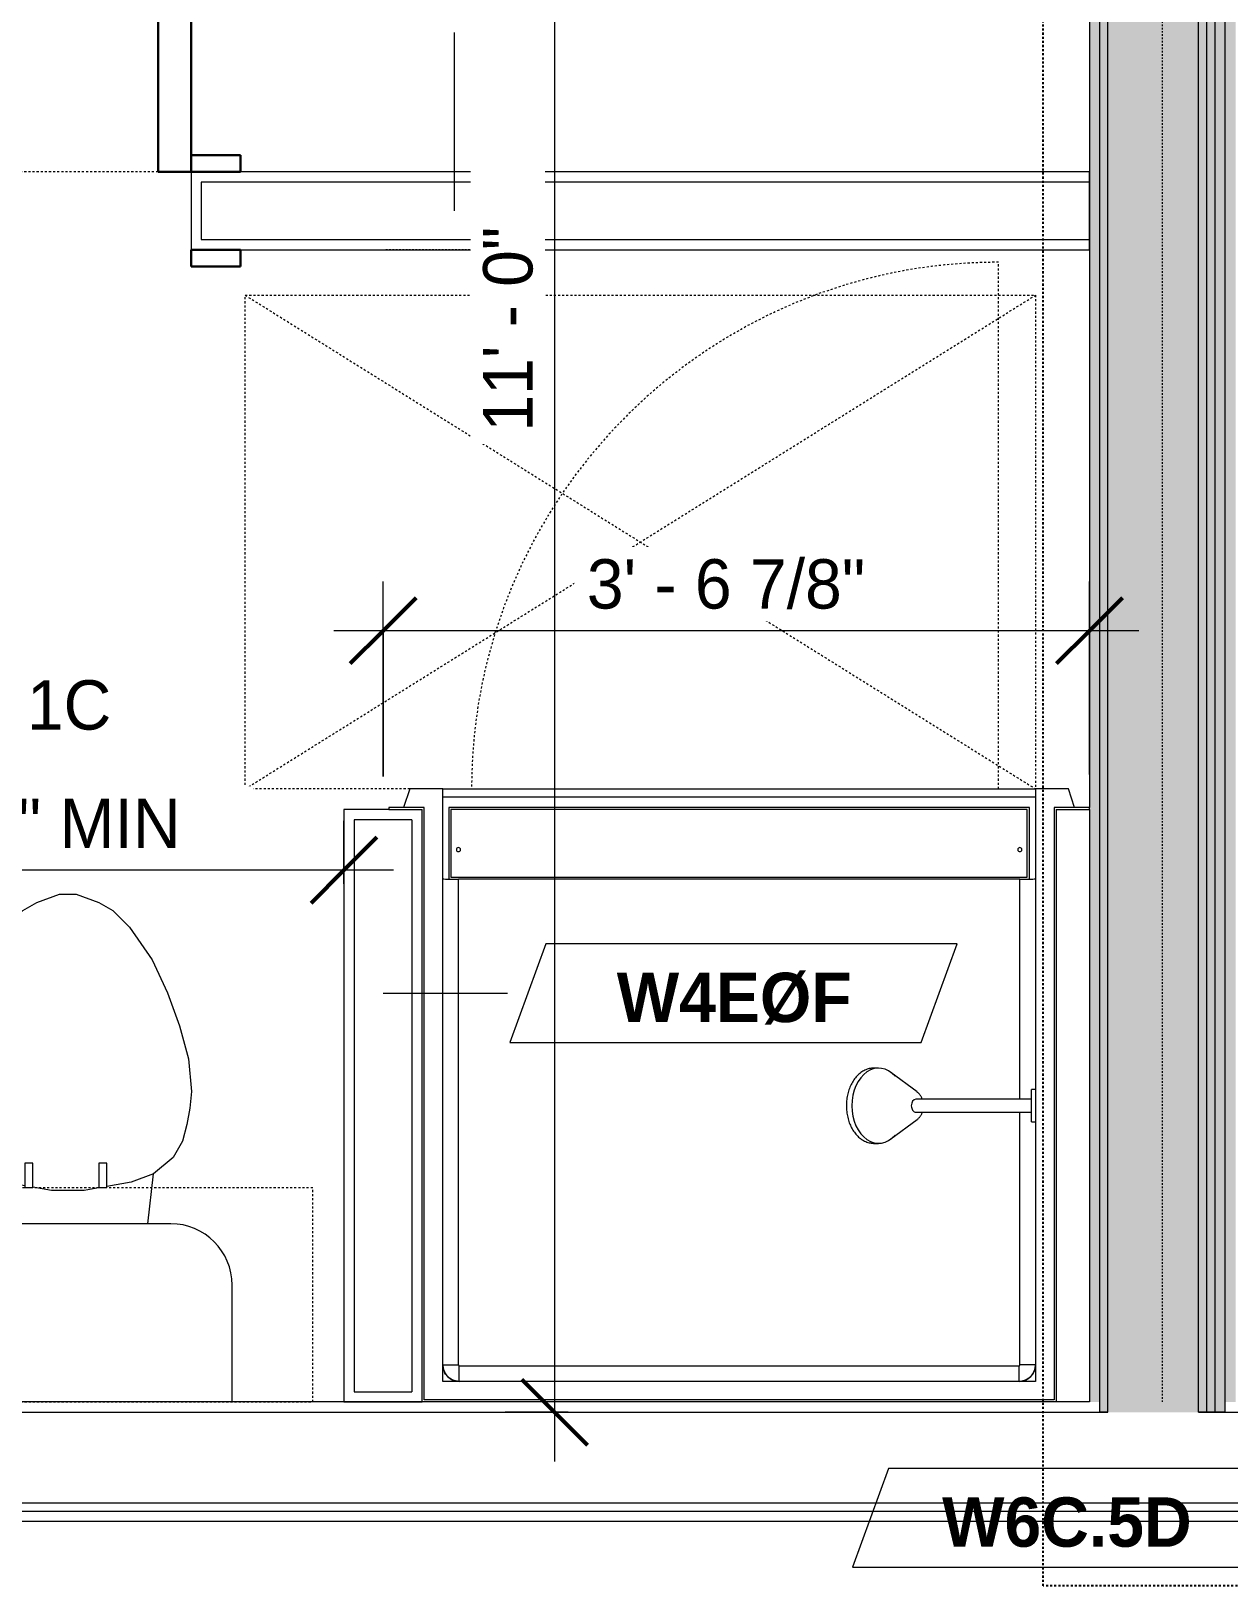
# Model space of a CAD drawing. Header units: inches. Extents: x -4010 to -1814, y 9846 to 12241.
# Drawn here: x -3004.2 to -2931.5, y 11714.2 to 11808.7 of the extents above; entities that cross this region are included whole.
import ezdxf

# ---------------------------------------------------------------- set-up
doc = ezdxf.new("R2010")
doc.units = ezdxf.units.IN
doc.header["$MEASUREMENT"] = 0
for name, pattern in [('Dash', [0.25, 0.125, -0.125]), ('Dash 3_32_', [0.1875, 0.09375, -0.09375]), ('Dash_2_', [0.25, 0.125, -0.125])]:
    doc.linetypes.add(name, pattern=pattern)
for name, color, linetype, lineweight in [('0-1', 7, 'Continuous', 5), ('A-ANNO-DIMS', 211, 'Continuous', 9), ('A-ANNO-DIMS-32', 211, 'Continuous', 9), ('A-DETL-1', 90, 'Dash 3_32_', 18), ('A-DOOR-3', 31, 'Continuous', 9), ('A-DOOR-4', 31, 'Continuous', 30), ('A-DOOR-FRAM-3', 31, 'Continuous', 30), ('A-GENM', 5, 'Continuous', 9), ('A-GENM-HDLN', 13, 'Dash', 9), ('A-WALL', 113, 'Continuous', 18), ('A-WALL-2', 250, 'Continuous', 18), ('A-WALL-3', 113, 'Continuous', 9), ('A-WALL-IDEN', 211, 'Continuous', 9), ('G-ANNO-SYMB-3', 111, 'Continuous', 9), ('I-FURN', 30, 'Continuous', 9), ('I-FURN-HDLN', 30, 'Dash', 9), ('I-WALL-1', 21, 'Continuous', 18), ('I-WALL-2', 241, 'Continuous', 5), ('I-WALL-3', 7, 'Continuous', 9), ('I-WALL-4', 2, 'Continuous', 9), ('P-SANR-FIXT', 6, 'Continuous', 9), ('P-SANR-FIXT-HDLN', 131, 'Dash', 9), ('Q-CASE', 31, 'Continuous', 9), ('Q-CASE-1', 31, 'Dash', 9)]:
    doc.layers.add(name, color=color, linetype=linetype, lineweight=lineweight)
doc.layers.add('0-4', color=50, linetype='Dash_2_')
doc.styles.add('Century Gothic', font='ufonts.com_century-gothic.ttf', dxfattribs={"height": 3})
doc.styles.add('Century Gothic_B_1', font='GOTHICB.TTF', dxfattribs={"height": 3})
doc.dimstyles.new('OD_1__HACK_2', dxfattribs={"dimscale": 12, "dimtxt": 3.132505, "dimasz": 0.333333, "dimexe": 0.25, "dimexo": 0.166667, "dimgap": 0.041667, "dimtad": 1, "dimdec": 4, "dimrnd": 0.0625, "dimzin": 3, "dimdsep": 46, "dimlunit": 4, "dimtxsty": 'Century Gothic', "dimblk1": 'OBLIQUE', "dimblk2": 'OBLIQUE', "dimsah": 1, "dimcen": 0.09, "dimdle": 0.25, "dimazin": 0, "dimtfac": 1, "dimtdec": 4, "dimtix": 1, "dimtmove": 0, "dimatfit": 3, "dimfxl": 1, "dimtvp": 1, "dimtfill": 1, "dimfrac": 2, "dimtolj": 1, "dimtzin": 0, "dimarcsym": 2})
doc.dimstyles.new('OD_1__HACK_2_1', dxfattribs={"dimscale": 12, "dimtxt": 3.132505, "dimasz": 0.333333, "dimexe": 0.25, "dimexo": 0.166667, "dimgap": 0.041667, "dimtad": 1, "dimdec": 4, "dimrnd": 0.0625, "dimzin": 3, "dimdsep": 46, "dimlunit": 4, "dimtxsty": 'Century Gothic', "dimblk1": 'OBLIQUE', "dimblk2": 'OBLIQUE', "dimsah": 1, "dimcen": 0.09, "dimdle": 0.25, "dimazin": 0, "dimtfac": 1, "dimtdec": 4, "dimtix": 1, "dimtmove": 0, "dimatfit": 3, "dimfxl": 1, "dimtvp": 1, "dimtfill": 1, "dimfrac": 2, "dimtolj": 1, "dimtzin": 0, "dimarcsym": 2})

# ---------------------------------------------------------------- blocks, each defined once
blk = doc.blocks.new('CTR - 1st Phase - Common Walls_rvt-1-UNIT PLANS - 2ND _ 3RD FLOOR')
at = {"layer": 'I-WALL-1'}
blk.add_hatch(color=256, dxfattribs=at).paths.add_polyline_path([(-2939.961, 11725.364), (-2939.336, 11725.364), (-2939.336, 12110.339), (-2939.961, 12110.339), (-2939.961, 11726.319)], flags=0)
at = {"layer": 'I-WALL-2'}
for points in [[(-2938.836, 11724.739), (-2938.836, 12110.339), (-2939.336, 12110.339), (-2939.336, 11724.739)], [(-2938.836, 11724.739), (-2933.336, 11724.739), (-2933.336, 12110.339), (-2938.836, 12110.339), (-2938.836, 11725.364)], [(-2933.336, 11724.739), (-2932.836, 11724.739), (-2932.836, 12110.339), (-2933.336, 12110.339), (-2933.336, 11725.364)], [(-2932.836, 11724.739), (-2932.336, 11724.739), (-2932.336, 12110.339), (-2932.836, 12110.339), (-2932.836, 11725.364)], [(-2932.336, 11724.739), (-2931.711, 11724.739), (-2931.711, 12110.339), (-2932.336, 12110.339), (-2932.336, 11725.364)], [(-2931.711, 11725.364), (-2931.086, 11725.364), (-2931.086, 12110.339), (-2931.711, 12110.339), (-2931.711, 11726.319)]]:
    blk.add_hatch(color=256, dxfattribs=at).paths.add_polyline_path(points, flags=0)
at = {"layer": 'A-WALL-2'}
for p, q in [((-2939.336, 11725.364), (-2939.336, 12110.339)), ((-2938.836, 11725.364), (-2938.836, 12110.339)), ((-2933.336, 11725.364), (-2933.336, 12110.339)), ((-2932.836, 11725.364), (-2932.836, 12110.339)), ((-2932.336, 11725.364), (-2932.336, 12110.339)), ((-2931.711, 11725.364), (-2931.711, 12110.339)), ((-3067.149, 11724.739), (-2939.336, 11724.739)), ((-2939.336, 11724.739), (-2939.336, 11725.364)), ((-2938.836, 11724.739), (-2939.336, 11724.739)), ((-2939.336, 11724.739), (-2938.836, 11724.739)), ((-2938.836, 11724.739), (-2938.836, 11725.364)), ((-2933.336, 11724.739), (-2933.336, 11725.364)), ((-2932.836, 11724.739), (-2933.336, 11724.739)), ((-2933.336, 11724.739), (-2932.836, 11724.739)), ((-2932.836, 11724.739), (-2932.836, 11725.364)), ((-2932.336, 11724.739), (-2932.836, 11724.739)), ((-2932.836, 11724.739), (-2932.336, 11724.739)), ((-2932.336, 11724.739), (-2932.336, 11725.364)), ((-2931.711, 11724.739), (-2932.336, 11724.739)), ((-2932.336, 11724.739), (-2931.711, 11724.739)), ((-2931.711, 11724.739), (-2931.711, 11725.364)), ((-2931.711, 11724.739), (-2814.399, 11724.739)), ((-3067.149, 11719.239), (-2814.399, 11719.239)), ((-3067.149, 11718.739), (-2814.399, 11718.739))]:
    blk.add_line(p, q, dxfattribs=at)
at = {"layer": 'I-WALL-3'}
for p, q in [((-2939.961, 12110.339), (-2939.961, 11761.489)), ((-2939.961, 11761.364), (-2939.961, 11725.364)), ((-2980.485, 11725.364), (-3067.149, 11725.364)), ((-2939.961, 11725.364), (-2941.985, 11725.364)), ((-3067.149, 11718.114), (-2814.399, 11718.114))]:
    blk.add_line(p, q, dxfattribs=at)
blk = doc.blocks.new('SWING - SINGLE - FLUSH - 2-10 x 6-8 - PRIVACY-3199407-UNIT PLANS - 2ND _ 3RD FLOOR')
at = {"layer": 'A-DOOR-3'}
blk.add_arc((17, 2.375), 34.067, 93.36569, 180, dxfattribs=at)
at = {"layer": 'A-DOOR-4'}
for p, q in [((15, 2.375), (15, 36.383)), ((17, 36.383), (15, 36.383)), ((17, 2.375), (17, 36.383)), ((17, 2.375), (15, 2.375))]:
    blk.add_line(p, q, dxfattribs=at)
at = {"layer": 'A-DOOR-FRAM-3'}
for p, q in [((-17, 3.375), (-20, 3.375)), ((-20, 3.375), (-20, 2.375)), ((-17, 2.375), (-17, 3.375)), ((20, 3.375), (17, 3.375)), ((17, 3.375), (17, 2.375)), ((20, 2.375), (20, 3.375)), ((-20, 2.375), (-17, 2.375)), ((17, 2.375), (20, 2.375)), ((-17, -2.375), (-20, -2.375)), ((-20, -2.375), (-20, -3.375)), ((-17, -3.375), (-17, -2.375)), ((20, -2.375), (17, -2.375)), ((17, -2.375), (17, -3.375)), ((20, -3.375), (20, -2.375)), ((-20, -3.375), (-17, -3.375)), ((17, -3.375), (20, -3.375))]:
    blk.add_line(p, q, dxfattribs=at)
blk = doc.blocks.new('Bed-Standard - Queen 60_ x 79_-3761504-UNIT PLANS - 2ND _ 3RD FLOOR')
at = {"layer": 'I-FURN-HDLN'}
blk.add_line((-55.311, 17.359), (-55.311, 51.359), dxfattribs=at)
blk = doc.blocks.new('Toilet-Domestic-3D - Toilet-Domestic-3D-3234795-UNIT PLANS - 2ND _ 3RD FLOOR')
at = {"layer": 'P-SANR-FIXT'}
for p, q in [((-2.74, 11), (-1.874, 11.5)), ((-1.874, 11.5), (-0.5, 12)), ((-0.5, 12), (0.5, 12)), ((0.5, 12), (1.874, 11.5)), ((1.874, 11.5), (2.74, 11)), ((-3.74, 10), (-2.74, 11)), ((2.74, 11), (3.74, 10)), ((-5.127, 8), (-3.74, 10)), ((3.74, 10), (5.127, 8)), ((-6.06, 6), (-5.127, 8)), ((5.127, 8), (6.06, 6)), ((-6.788, 4), (-6.06, 6)), ((6.06, 6), (6.788, 4)), ((-7.326, 1.992), (-6.788, 4)), ((6.788, 4), (7.326, 1.992)), ((-7.5, 0), (-7.326, 1.992)), ((7.326, 1.992), (7.5, 0)), ((-7.413, -0.996), (-7.5, 0)), ((7.5, 0), (7.413, -0.996)), ((-7.236, -2), (-7.413, -0.996)), ((7.413, -0.996), (7.236, -2)), ((-6.968, -3), (-7.236, -2)), ((7.236, -2), (6.968, -3)), ((-6.401, -4), (-6.968, -3)), ((6.968, -3), (6.401, -4)), ((-5.209, -5), (-6.401, -4)), ((6.401, -4), (5.209, -5)), ((-3.836, -5.5), (-5.209, -5)), ((-4.862, -8.024), (-5.209, -5)), ((-2.613, -5.716), (-3.836, -5.5)), ((3.836, -5.5), (2.375, -5.758)), ((5.209, -5), (3.836, -5.5)), ((4.862, -8.024), (5.209, -5)), ((-1, -6), (-2.125, -5.802)), ((1, -6), (-1, -6)), ((1.887, -5.844), (1, -6)), ((6.25, -8.024), (-6.25, -8.024)), ((-9.976, -11.75), (-9.976, -18.856)), ((9.976, -18.856), (9.976, -11.75))]:
    blk.add_line(p, q, dxfattribs=at)
for centre, start, end in [((-6.25, -11.75), 90, 180), ((6.25, -11.75), 0, 90)]:
    blk.add_arc(centre, 3.726, start, end, dxfattribs=at)
blk = doc.blocks.new('ADA Clearances - 30_x48_-1721104-UNIT PLANS - 2ND _ 3RD FLOOR')
at = {"layer": 'A-GENM-HDLN'}
for p, q in [((15, 24), (-15, -24)), ((-15, 24), (15, -24)), ((-15, 14), (-15, 24)), ((-15, 24), (15, 24)), ((15, 24), (15, -24)), ((15, -24), (-15, -24))]:
    blk.add_line(p, q, dxfattribs=at)
blk = doc.blocks.new('300 Series Wall Hung Cabinet_326 - 30_-2909952-UNIT PLANS - 2ND _ 3RD FLOOR')
at = {"layer": 'Q-CASE'}
for p, q in [((-2.5, -13.188), (-2.012, -13.188)), ((-2.5, -13.188), (-2.5, -14.687)), ((-2.012, -14.687), (-2.012, -13.188)), ((2, -13.188), (2.488, -13.188)), ((2, -13.188), (2, -14.687)), ((2.488, -14.687), (2.488, -13.188)), ((-2.5, -14.687), (-2.012, -14.687)), ((2, -14.687), (2.488, -14.687))]:
    blk.add_line(p, q, dxfattribs=at)
at = {"layer": 'Q-CASE-1'}
for p, q in [((15, -0.188), (-15, -0.188)), ((-15, -0.188), (-15, -13.188)), ((15, -13.188), (15, -0.188)), ((-15, -13.188), (15, -13.188))]:
    blk.add_line(p, q, dxfattribs=at)
blk = doc.blocks.new('4LBS24238A75FTB_V2 - 4LBS24238A75FTB_V2-3755113-UNIT PLANS - 2ND _ 3RD FLOOR')
at = {"layer": 'P-SANR-FIXT'}
for p, q in [((-0.75, 37.75), (-1.125, 36.625)), ((1.25, 37.75), (-0.75, 37.75)), ((1.25, 37.75), (37.25, 37.75)), ((1.25, 37.25), (1.25, 37.75)), ((1.25, 1.75), (1.25, 37.75)), ((37.25, 37.25), (1.25, 37.25)), ((37.25, 37.75), (37.25, 37.25)), ((39.25, 37.75), (37.25, 37.75)), ((37.25, 37.75), (37.25, 19.484)), ((39.625, 36.625), (39.25, 37.75)), ((0.125, 36.625), (-2.024, 36.625)), ((-2.024, 36.625), (-2.024, 36.5)), ((-2.024, 36.5), (0, 36.5)), ((0, 0.5), (0, 36.5)), ((0.125, 0.625), (0.125, 36.625)), ((1.625, 36.625), (1.625, 32.27)), ((36.875, 36.625), (1.625, 36.625)), ((36.75, 36.496), (1.75, 36.496)), ((1.75, 36.496), (1.75, 32.38)), ((36.75, 32.38), (36.75, 36.496)), ((36.875, 32.27), (36.875, 36.625)), ((40.524, 36.625), (38.375, 36.625)), ((38.375, 36.625), (38.375, 0.625)), ((38.5, 36.5), (38.5, 0.5)), ((38.5, 36.5), (40.524, 36.5)), ((40.524, 36.5), (40.524, 36.625)), ((1.75, 32.38), (36.75, 32.38)), ((2.2, 2.75), (2.2, 32.266)), ((36.3, 32.266), (2.2, 32.266)), ((36.3, 18.893), (36.3, 32.266)), ((36.3, 2.753), (36.3, 18.106)), ((37.25, 17.516), (37.25, 1.75)), ((1.28, 2.507), (1.302, 2.432)), ((1.368, 2.279), (1.38, 2.258)), ((1.396, 2.229), (1.415, 2.199)), ((1.51, 2.078), (1.578, 2.01)), ((1.699, 1.915), (1.729, 1.896)), ((2.253, 2.7), (36.25, 2.7)), ((36.771, 1.896), (36.801, 1.915)), ((36.922, 2.01), (36.99, 2.078)), ((37.085, 2.199), (37.104, 2.229)), ((37.12, 2.258), (37.132, 2.279)), ((37.198, 2.432), (37.22, 2.507)), ((37.25, 1.75), (1.25, 1.75)), ((1.932, 1.802), (2.007, 1.78)), ((2.25, 1.75), (2.25, 1.769)), ((2.25, 1.769), (36.25, 1.769)), ((36.25, 1.75), (36.25, 1.769)), ((36.493, 1.78), (36.568, 1.802)), ((38.5, 0.5), (0, 0.5)), ((38.375, 0.625), (0.125, 0.625))]:
    blk.add_line(p, q, dxfattribs=at)
for centre, radius, start, end in [((2.203, 34.062), 0.125, 0, 180), ((2.203, 34.062), 0.125, 180, 0), ((36.297, 34.062), 0.125, 0, 180), ((36.297, 34.062), 0.125, 180, 0), ((2.25, 2.75), 1, 180, 270), ((36.25, 2.75), 1, 270, 0)]:
    blk.add_arc(centre, radius, start, end, dxfattribs=at)
for centre, major_axis, start_param, end_param in [((2.2, 32.284), (-0.95, 0), 0, 1.570796), ((36.3, 32.284), (0.95, 0), 4.712389, 6.283185)]:
    blk.add_ellipse(centre, major_axis=major_axis, ratio=0.019505, start_param=start_param, end_param=end_param, dxfattribs=at)
for points, knots in [([(1.25, 2.769), (1.25, 2.767), (1.272, 2.764), (1.4, 2.758), (1.642, 2.754), (1.951, 2.752), (2.117, 2.752), (2.2, 2.753)], [-1, -1, -1, -1, -0.833333, -0.666667, -0.333333, -0.166667, 0, 0, 0, 0]), ([(1.25, 2.769), (1.25, 2.702), (1.263, 2.572), (1.339, 2.321), (1.524, 2.043), (1.802, 1.858), (2.054, 1.781), (2.183, 1.769), (2.25, 1.769)], [-1, -1, -1, -1, -0.875, -0.75, -0.5, -0.25, -0.125, 0, 0, 0, 0]), ([(1.587, 2.001), (1.544, 2.039), (1.47, 2.118), (1.409, 2.207), (1.384, 2.25)], [0.4611793, 0.4611793, 0.4611793, 0.4611793, 0.5714286, 0.6665731, 0.6665731, 0.6665731, 0.6665731]), ([(2.2, 2.753), (2.2, 2.742), (2.201, 2.74), (2.203, 2.731), (2.207, 2.724), (2.212, 2.717), (2.218, 2.711), (2.226, 2.706), (2.235, 2.702), (2.241, 2.7), (2.247, 2.7), (2.253, 2.7)], [-1, -1, -1, -1, -0.833333, -0.75, -0.666667, -0.583333, -0.416667, -0.291667, -0.208333, -0.083333, 0, 0, 0, 0]), ([(36.247, 2.7), (36.258, 2.7), (36.26, 2.701), (36.268, 2.703), (36.275, 2.707), (36.283, 2.712), (36.289, 2.718), (36.294, 2.726), (36.298, 2.735), (36.3, 2.741), (36.3, 2.747), (36.3, 2.753)], [-1, -1, -1, -1, -0.833333, -0.75, -0.666667, -0.583333, -0.416667, -0.291667, -0.208333, -0.083333, 0, 0, 0, 0]), ([(36.25, 1.796), (36.25, 1.816), (36.25, 1.907), (36.249, 2.145), (36.248, 2.452), (36.248, 2.617), (36.247, 2.7)], [-0.8333333, -0.8333333, -0.8333333, -0.8333333, -0.6666667, -0.3333333, -0.1666667, 0, 0, 0, 0]), ([(36.25, 1.769), (36.317, 1.769), (36.446, 1.781), (36.698, 1.858), (36.976, 2.043), (37.161, 2.32), (37.237, 2.572), (37.25, 2.702), (37.25, 2.769)], [-1, -1, -1, -1, -0.875, -0.75, -0.5, -0.25, -0.125, 0, 0, 0, 0]), ([(37.013, 2.103), (36.971, 2.054), (36.888, 1.974), (36.793, 1.909), (36.75, 1.884)], [0.4475924, 0.4475924, 0.4475924, 0.4475924, 0.5714286, 0.6665731, 0.6665731, 0.6665731, 0.6665731]), ([(37.192, 2.415), (37.18, 2.381), (37.157, 2.325), (37.128, 2.272), (37.116, 2.25)], [0.2174647, 0.2174647, 0.2174647, 0.2174647, 0.2857143, 0.3333068, 0.3333068, 0.3333068, 0.3333068]), ([(2.25, 1.75), (2.174, 1.75), (2.026, 1.767), (1.86, 1.825), (1.772, 1.872), (1.75, 1.884)], [0, 0, 0, 0, 0.1428571, 0.2857143, 0.3333068, 0.3333068, 0.3333068, 0.3333068]), ([(36.75, 1.884), (36.696, 1.853), (36.588, 1.803), (36.419, 1.76), (36.307, 1.75), (36.25, 1.75)], [0.6666667, 0.6666667, 0.6666667, 0.6666667, 0.7857143, 0.8928571, 1, 1, 1, 1])]:
    blk.add_open_spline(points, degree=3, knots=knots, dxfattribs=at)
for points in [[(1.251, 2.707), (1.25, 2.721), (1.25, 2.735), (1.25, 2.75)], [(1.384, 2.25), (1.371, 2.273), (1.359, 2.296), (1.347, 2.32)], [(1.75, 1.884), (1.707, 1.909), (1.665, 1.937), (1.627, 1.968)], [(2.25, 1.796), (2.25, 1.816), (2.25, 1.877), (2.251, 2.026), (2.251, 2.222), (2.252, 2.452), (2.252, 2.617), (2.253, 2.7)], [(37.25, 2.769), (37.25, 2.767), (37.228, 2.764), (37.132, 2.759), (36.979, 2.756), (36.78, 2.754), (36.549, 2.752), (36.383, 2.752), (36.3, 2.753)], [(37.116, 2.25), (37.094, 2.213), (37.07, 2.177), (37.044, 2.142)], [(37.25, 2.75), (37.25, 2.722), (37.249, 2.695), (37.247, 2.668)]]:
    blk.add_open_spline(points, degree=3, dxfattribs=at)
at = {"layer": 'P-SANR-FIXT-HDLN'}
blk.add_line((35, 37.75), (35, 69.75), dxfattribs=at)
blk.add_arc((35, 37.75), 32, 90, 180, dxfattribs=at)
blk = doc.blocks.new('Shower Head - Shower Head-3265626-UNIT PLANS - 2ND _ 3RD FLOOR')
at = {"layer": 'P-SANR-FIXT'}
for p, q in [((-0.984, 0), (0.984, 0)), ((-0.984, 0), (-0.984, -0.255)), ((0.984, -0.255), (-0.984, -0.255)), ((-0.394, -0.255), (-0.394, -1.002)), ((0.394, -1.002), (0.394, -0.255)), ((0.984, -0.255), (0.984, 0)), ((-0.394, -6.013), (-0.394, -7.265)), ((0.394, -7.265), (0.394, -6.013)), ((-0.837, -7.194), (-2.021, -8.783)), ((2.021, -8.783), (0.837, -7.194)), ((-2.285, -9.536), (-2.285, -9.815)), ((2.285, -9.815), (2.285, -9.536))]:
    blk.add_line(p, q, dxfattribs=at)
at = {"layer": 'P-SANR-FIXT', "flags": 128}
for points in [[(-0.394, -1.002), (-0.394, -1.285), (-0.394, -1.568), (-0.394, -1.85), (-0.394, -2.131), (-0.394, -2.41), (-0.394, -2.686), (-0.394, -2.96), (-0.394, -3.231), (-0.394, -3.498), (-0.394, -3.761), (-0.394, -4.02), (-0.394, -4.274), (-0.394, -4.523), (-0.394, -4.766), (-0.394, -5.003), (-0.394, -5.234), (-0.394, -5.458), (-0.394, -5.674), (-0.394, -5.884), (-0.394, -6.013)], [(0.394, -6.013), (0.394, -5.808), (0.394, -5.596), (0.394, -5.377), (0.394, -5.15), (0.394, -4.917), (0.394, -4.678), (0.394, -4.433), (0.394, -4.182), (0.394, -3.926), (0.394, -3.666), (0.394, -3.401), (0.394, -3.132), (0.394, -2.86), (0.394, -2.585), (0.394, -2.308), (0.394, -2.028), (0.394, -1.747), (0.394, -1.465), (0.394, -1.182), (0.394, -1.002)], [(-0.394, -6.871), (-0.426, -6.883), (-0.458, -6.897), (-0.489, -6.911), (-0.521, -6.927), (-0.552, -6.944), (-0.582, -6.963), (-0.613, -6.982), (-0.643, -7.003), (-0.672, -7.025), (-0.701, -7.049), (-0.729, -7.074), (-0.756, -7.101), (-0.783, -7.129), (-0.809, -7.159), (-0.834, -7.19), (-0.837, -7.194)], [(0.837, -7.194), (0.813, -7.163), (0.787, -7.133), (0.76, -7.105), (0.733, -7.078), (0.705, -7.052), (0.676, -7.029), (0.647, -7.006), (0.617, -6.985), (0.587, -6.965), (0.556, -6.947), (0.525, -6.93), (0.494, -6.914), (0.462, -6.899), (0.43, -6.885), (0.398, -6.873)], [(-2.285, -9.815), (-2.283, -9.885), (-2.277, -9.955), (-2.267, -10.024), (-2.253, -10.094), (-2.236, -10.162), (-2.214, -10.23), (-2.189, -10.297), (-2.16, -10.362), (-2.128, -10.427), (-2.092, -10.49), (-2.053, -10.552), (-2.011, -10.613), (-1.965, -10.672), (-1.916, -10.729), (-1.865, -10.785), (-1.81, -10.839), (-1.753, -10.891), (-1.693, -10.941), (-1.631, -10.99), (-1.566, -11.036), (-1.499, -11.08), (-1.43, -11.122), (-1.358, -11.163), (-1.285, -11.2), (-1.21, -11.236), (-1.132, -11.27), (-1.054, -11.301), (-0.973, -11.33), (-0.892, -11.356), (-0.809, -11.38), (-0.725, -11.402), (-0.639, -11.422), (-0.553, -11.438), (-0.466, -11.453), (-0.379, -11.465), (-0.291, -11.474), (-0.202, -11.481), (-0.113, -11.486), (-0.024, -11.488), (0, -11.488)], [(0, -11.488), (0.089, -11.487), (0.178, -11.483), (0.267, -11.476), (0.355, -11.468), (0.443, -11.456), (0.53, -11.443), (0.616, -11.426), (0.702, -11.408), (0.786, -11.387), (0.869, -11.363), (0.952, -11.337), (1.032, -11.309), (1.111, -11.278), (1.189, -11.245), (1.265, -11.21), (1.339, -11.173), (1.411, -11.133), (1.481, -11.092), (1.548, -11.048), (1.614, -11.002), (1.677, -10.955), (1.737, -10.905), (1.795, -10.853), (1.85, -10.8), (1.903, -10.745), (1.952, -10.688), (1.999, -10.629), (2.042, -10.569), (2.082, -10.507), (2.119, -10.444), (2.152, -10.38), (2.182, -10.315), (2.208, -10.248), (2.23, -10.18), (2.249, -10.112), (2.264, -10.043), (2.275, -9.974), (2.282, -9.904), (2.285, -9.833), (2.285, -9.815)]]:
    blk.add_lwpolyline(points, dxfattribs=at)
at = {"layer": 'P-SANR-FIXT'}
for centre, major_axis, start_param, end_param in [((0, -7.265), (0.394, 0), 3.141593, 4.712389), ((0, -7.265), (-0.394, 0), 1.570796, 3.141593), ((0, -9.536), (2.285, 0), 2.468394, 4.712389), ((0, -9.536), (-2.285, 0), 1.570796, 3.814791)]:
    blk.add_ellipse(centre, major_axis=major_axis, ratio=0.707107, start_param=start_param, end_param=end_param, dxfattribs=at)
blk = doc.blocks.new('DIMBLOCK115-UNIT PLANS - 2ND _ 3RD FLOOR')
at = {"layer": 'A-ANNO-DIMS-32'}
for p, q in [((-2972.44, 11859.739), (-2972.44, 11721.739)), ((-2933.086, 11856.739), (-2975.44, 11856.739)), ((-2972.44, 11856.739), (-2933.086, 11856.739)), ((-2971.611, 11724.739), (-2975.44, 11724.739)), ((-2972.44, 11724.739), (-2971.611, 11724.739))]:
    blk.add_line(p, q, dxfattribs=at)
at = {"layer": 'A-ANNO-DIMS-32', "lineweight": 50}
for p, q in [((-2972.44, 11856.739), (-2974.44, 11858.739)), ((-2972.44, 11856.739), (-2970.44, 11854.739)), ((-2972.44, 11724.739), (-2974.44, 11726.739)), ((-2972.44, 11724.739), (-2970.44, 11722.739))]:
    blk.add_line(p, q, dxfattribs=at)
at = {"layer": 'A-ANNO-DIMS-32', "color": 0, "insert": (-2976.785, 11784.325), "char_height": 3, "width": 15.39402, "attachment_point": 1, "rotation": 90, "line_spacing_factor": 0.984502, "style": 'Century Gothic', "bg_fill": 3, "box_fill_scale": 1.25, "bg_fill_color": 256, "bg_fill_true_color": 13158600, "bg_fill_transparency": 0}
blk.add_mtext('11\' - 0"', dxfattribs=at)
blk = doc.blocks.new('_Oblique')
at = {"color": 0, "linetype": 'ByBlock', "lineweight": -2}
blk.add_line((-0.5, -0.5), (0.5, 0.5), dxfattribs=at)
blk = doc.blocks.new('DIMBLOCK374-UNIT PLANS - 2ND _ 3RD FLOOR')
at = {"layer": 'A-ANNO-DIMS-32'}
for p, q in [((-3018.774, 11751.369), (-3018.774, 11760.678)), ((-2985.235, 11756.85), (-2985.235, 11760.678)), ((-2982.235, 11757.678), (-3021.774, 11757.678)), ((-3018.774, 11757.678), (-3018.774, 11751.369)), ((-2985.235, 11757.678), (-2985.235, 11756.85))]:
    blk.add_line(p, q, dxfattribs=at)
at = {"layer": 'A-ANNO-DIMS-32', "lineweight": 50}
for p, q in [((-3018.774, 11757.678), (-3016.774, 11759.678)), ((-2985.235, 11757.678), (-2983.235, 11759.678)), ((-3018.774, 11757.678), (-3020.774, 11755.678)), ((-2985.235, 11757.678), (-2987.235, 11755.678))]:
    blk.add_line(p, q, dxfattribs=at)
at = {"layer": 'A-ANNO-DIMS-32', "color": 0, "insert": (-3009.513, 11762.023), "char_height": 3, "width": 18.01936, "attachment_point": 1, "line_spacing_factor": 0.984502, "style": 'Century Gothic', "bg_fill": 3, "box_fill_scale": 1.25, "bg_fill_color": 256, "bg_fill_true_color": 13158600, "bg_fill_transparency": 0}
blk.add_mtext('33" MIN', dxfattribs=at)
blk = doc.blocks.new('DIMBLOCK394-UNIT PLANS - 2ND _ 3RD FLOOR')
at = {"layer": 'A-ANNO-DIMS-32'}
for p, q in [((-2982.86, 11763.364), (-2982.86, 11775.226)), ((-2939.961, 11763.489), (-2939.961, 11775.226)), ((-2936.961, 11772.226), (-2985.86, 11772.226)), ((-2982.86, 11772.226), (-2982.86, 11763.364)), ((-2939.961, 11772.226), (-2939.961, 11763.489))]:
    blk.add_line(p, q, dxfattribs=at)
at = {"layer": 'A-ANNO-DIMS-32', "lineweight": 50}
for p, q in [((-2982.86, 11772.226), (-2980.86, 11774.226)), ((-2939.961, 11772.226), (-2937.961, 11774.226)), ((-2982.86, 11772.226), (-2984.86, 11770.226)), ((-2939.961, 11772.226), (-2941.961, 11770.226))]:
    blk.add_line(p, q, dxfattribs=at)
at = {"layer": 'A-ANNO-DIMS-32', "color": 0, "insert": (-2970.485, 11776.571), "char_height": 3, "width": 21.77837, "attachment_point": 1, "line_spacing_factor": 0.984502, "style": 'Century Gothic', "bg_fill": 3, "box_fill_scale": 1.25, "bg_fill_color": 256, "bg_fill_true_color": 13158600, "bg_fill_transparency": 0}
blk.add_mtext('3\' - 6 7/8"', dxfattribs=at)
blk = doc.blocks.new('Wall Tag - Arch Wall-3956453-UNIT PLANS - 2ND _ 3RD FLOOR')
at = {"layer": 'A-WALL-IDEN'}
for p, q in [((-0.3561, 0.0937), (-0.4244, -0.0937)), ((0.4244, 0.0937), (-0.3561, 0.0937)), ((0.3561, -0.0937), (0.4244, 0.0937)), ((-0.4244, -0.0937), (0.3561, -0.0937))]:
    blk.add_line(p, q, dxfattribs=at)

msp = doc.modelspace()

# ---------------------------------------------------------------- linework, layer by layer
at = {"layer": '0-4'}
msp.add_line((-2626.72374, 11714.1894), (-2942.77374, 11714.1894), dxfattribs=at)
at = {"layer": 'A-DETL-1'}
for p, q in [((-2935.52374, 11725.3644), (-2935.52374, 12079.3644)), ((-2976.78554, 11795.3644), (-2982.78554, 11795.3644)), ((-3069.16194, 11724.7394), (-2941.48929, 11724.7394))]:
    msp.add_line(p, q, dxfattribs=at)
at = {"layer": 'A-WALL'}
for p, q in [((-2939.96124, 11799.4894), (-2993.89874, 11799.4894)), ((-2993.89874, 11799.4894), (-2993.89874, 11795.9894)), ((-2993.89874, 11795.9894), (-2939.96124, 11795.9894)), ((-2981.11015, 11760.7394), (-2984.61015, 11760.7394)), ((-2984.61015, 11760.7394), (-2984.61015, 11725.9894)), ((-2981.11015, 11760.7394), (-2981.11015, 11725.9894)), ((-2984.61015, 11725.9894), (-2981.11015, 11725.9894))]:
    msp.add_line(p, q, dxfattribs=at)
at = {"layer": 'A-WALL-3'}
for p, q in [((-2939.96124, 11800.1144), (-2994.52374, 11800.1144)), ((-2994.52374, 11800.1144), (-2994.52374, 11795.3644)), ((-2939.96124, 11795.3644), (-2939.96124, 11800.1144)), ((-2994.52374, 11795.3644), (-2939.96124, 11795.3644))]:
    msp.add_line(p, q, dxfattribs=at)
at = {"layer": 'A-WALL-IDEN'}
msp.add_line((-2978.52936, 11797.7394), (-2978.52936, 11808.58255), dxfattribs=at)
at = {"layer": 'I-WALL-4'}
for p, q in [((-2982.50906, 11761.3644), (-2985.23515, 11761.3644)), ((-2985.23515, 11761.3644), (-2985.23515, 11725.3644)), ((-2985.23515, 11725.3644), (-2980.48515, 11725.3644))]:
    msp.add_line(p, q, dxfattribs=at)

# ---------------------------------------------------------------- block references
at = {"layer": '0-1'}
msp.add_blockref('CTR - 1st Phase - Common Walls_rvt-1-UNIT PLANS - 2ND _ 3RD FLOOR', (0, 0), dxfattribs=at)
at = {"layer": 'A-DOOR-3'}
msp.add_blockref('SWING - SINGLE - FLUSH - 2-10 x 6-8 - PRIVACY-3199407-UNIT PLANS - 2ND _ 3RD FLOOR', (-3011.52374, 11797.7394), dxfattribs=at)
at = {"layer": 'A-GENM', "rotation": 89.99999999987865}
msp.add_blockref('ADA Clearances - 30_x48_-1721104-UNIT PLANS - 2ND _ 3RD FLOOR', (-2967.23515, 11777.6144), dxfattribs=at)
at = {"layer": 'I-FURN', "rotation": 89.9999999999713}
msp.add_blockref('Bed-Standard - Queen 60_ x 79_-3761504-UNIT PLANS - 2ND _ 3RD FLOOR', (-2977.16474, 11855.42587), dxfattribs=at)
at = {"layer": 'P-SANR-FIXT'}
for name, p in [('4LBS24238A75FTB_V2 - 4LBS24238A75FTB_V2-3755113-UNIT PLANS - 2ND _ 3RD FLOOR', (-2980.48515, 11724.8644)), ('Toilet-Domestic-3D - Toilet-Domestic-3D-3234795-UNIT PLANS - 2ND _ 3RD FLOOR', (-3002.00444, 11744.22021))]:
    msp.add_blockref(name, p, dxfattribs=at)
at = {"layer": 'P-SANR-FIXT', "rotation": 270.0000000000805}
msp.add_blockref('Shower Head - Shower Head-3265626-UNIT PLANS - 2ND _ 3RD FLOOR', (-2943.23515, 11743.3644), dxfattribs=at)
at = {"layer": 'Q-CASE', "rotation": 180}
msp.add_blockref('300 Series Wall Hung Cabinet_326 - 30_-2909952-UNIT PLANS - 2ND _ 3RD FLOOR', (-3002.12944, 11725.18149), dxfattribs=at)

# ---------------------------------------------------------------- texts
at = {"layer": 'A-WALL-IDEN', "insert": (-2948.90934, 11719.56891), "char_height": 3, "width": 19.594, "attachment_point": 1, "style": 'Century Gothic_B_1'}
msp.add_mtext('W6C.5D', dxfattribs=at)
at = {"layer": 'G-ANNO-SYMB-3', "insert": (-3004.49488, 11769.2166), "char_height": 3, "width": 6.969, "attachment_point": 1, "style": 'Century Gothic'}
msp.add_mtext('1C', dxfattribs=at)

# ---------------------------------------------------------------- next in the draw order: dimensions: what is measured, and where the dimension line sits
at = {"layer": 'A-ANNO-DIMS'}
dim = msp.add_linear_dim(base=(-2972.4398, 11724.7394), p1=(-2931.08624, 11856.7394), p2=(-2969.61137, 11724.7394), angle=90, dimstyle='OD_1__HACK_2', override={"dimpost": '<>', "dimfxl": 137.50704}, dxfattribs=at)
dim.commit()
dim.dimension.update_dxf_attribs({"geometry": 'DIMBLOCK115-UNIT PLANS - 2ND _ 3RD FLOOR', "text_midpoint": (-2974.51526, 11790.7394)})
dim = msp.add_linear_dim(base=(-3018.77374, 11757.67795), p1=(-2985.23515, 11754.84952), p2=(-3018.77374, 11749.36899), text='33" MIN', dimstyle='OD_1__HACK_2_1', override={"dimpost": '<>', "dimfxl": 33.983427}, dxfattribs=at)
dim.commit()
dim.dimension.update_dxf_attribs({"geometry": 'DIMBLOCK374-UNIT PLANS - 2ND _ 3RD FLOOR', "text_midpoint": (-3002.00444, 11759.75341)})

# ---------------------------------------------------------------- next in the draw order: linework, layer by layer
at = {"layer": '0-4'}
msp.add_line((-2942.77374, 11714.1894), (-2942.77374, 12123.7144), dxfattribs=at)
at = {"layer": 'A-WALL-IDEN'}
msp.add_line((-2982.86015, 11750.19814), (-2975.30259, 11750.19814), dxfattribs=at)

# ---------------------------------------------------------------- next in the draw order: block references
at = {"layer": 'A-WALL-IDEN', "xscale": 31.99999999999999, "yscale": 31.99999999999999, "zscale": 31.99999999999999}
for p in [(-2961.57089, 11750.19814), (-2940.77374, 11718.32138)]:
    msp.add_blockref('Wall Tag - Arch Wall-3956453-UNIT PLANS - 2ND _ 3RD FLOOR', p, dxfattribs=at)

# ---------------------------------------------------------------- next in the draw order: texts
at = {"layer": 'A-WALL-IDEN', "insert": (-2968.66712, 11751.44568), "char_height": 3, "width": 17.069, "attachment_point": 1, "style": 'Century Gothic_B_1'}
msp.add_mtext('W4EØF', dxfattribs=at)

# ---------------------------------------------------------------- next in the draw order: dimensions: what is measured, and where the dimension line sits
at = {"layer": 'A-ANNO-DIMS'}
dim = msp.add_linear_dim(base=(-2982.86015, 11772.22598), p1=(-2939.96124, 11761.4894), p2=(-2982.86015, 11761.3644), dimstyle='OD_1__HACK_2_1', override={"dimpost": '<>', "dimfxl": 42.899091}, dxfattribs=at)
dim.commit()
dim.dimension.update_dxf_attribs({"geometry": 'DIMBLOCK394-UNIT PLANS - 2ND _ 3RD FLOOR', "text_midpoint": (-2961.41069, 11774.46766)})

doc.saveas('drawing.dxf')
